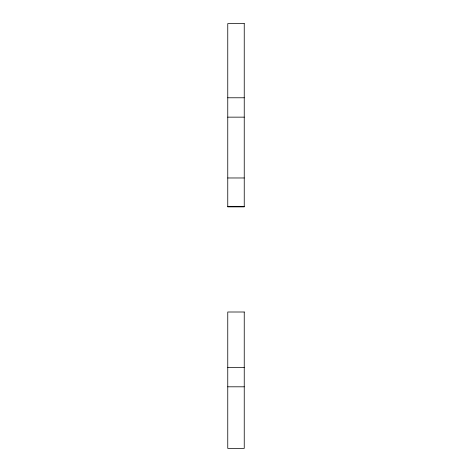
<?xml version="1.0" encoding="UTF-8"?>
<svg xmlns="http://www.w3.org/2000/svg" width="472" height="472" viewBox="0 0 472 472"><rect width="100%" height="100%" fill="white"/><g stroke="black" fill="none" stroke-linecap="round" stroke-linejoin="round"><path stroke-width="0.71" d="M227.758 97.775L244.242 97.775M227.758 117.15L244.242 117.15M227.758 177.973L244.242 177.973M227.758 206.347L244.242 206.347M227.758 367.428L244.242 367.428M227.758 386.804L244.242 386.804M244.242 23.6L227.758 23.6L227.758 206.866L244.242 206.866L244.242 23.6M244.242 312.004L227.758 312.004L227.758 448.4L244.242 448.4L244.242 312.004"/></g></svg>
